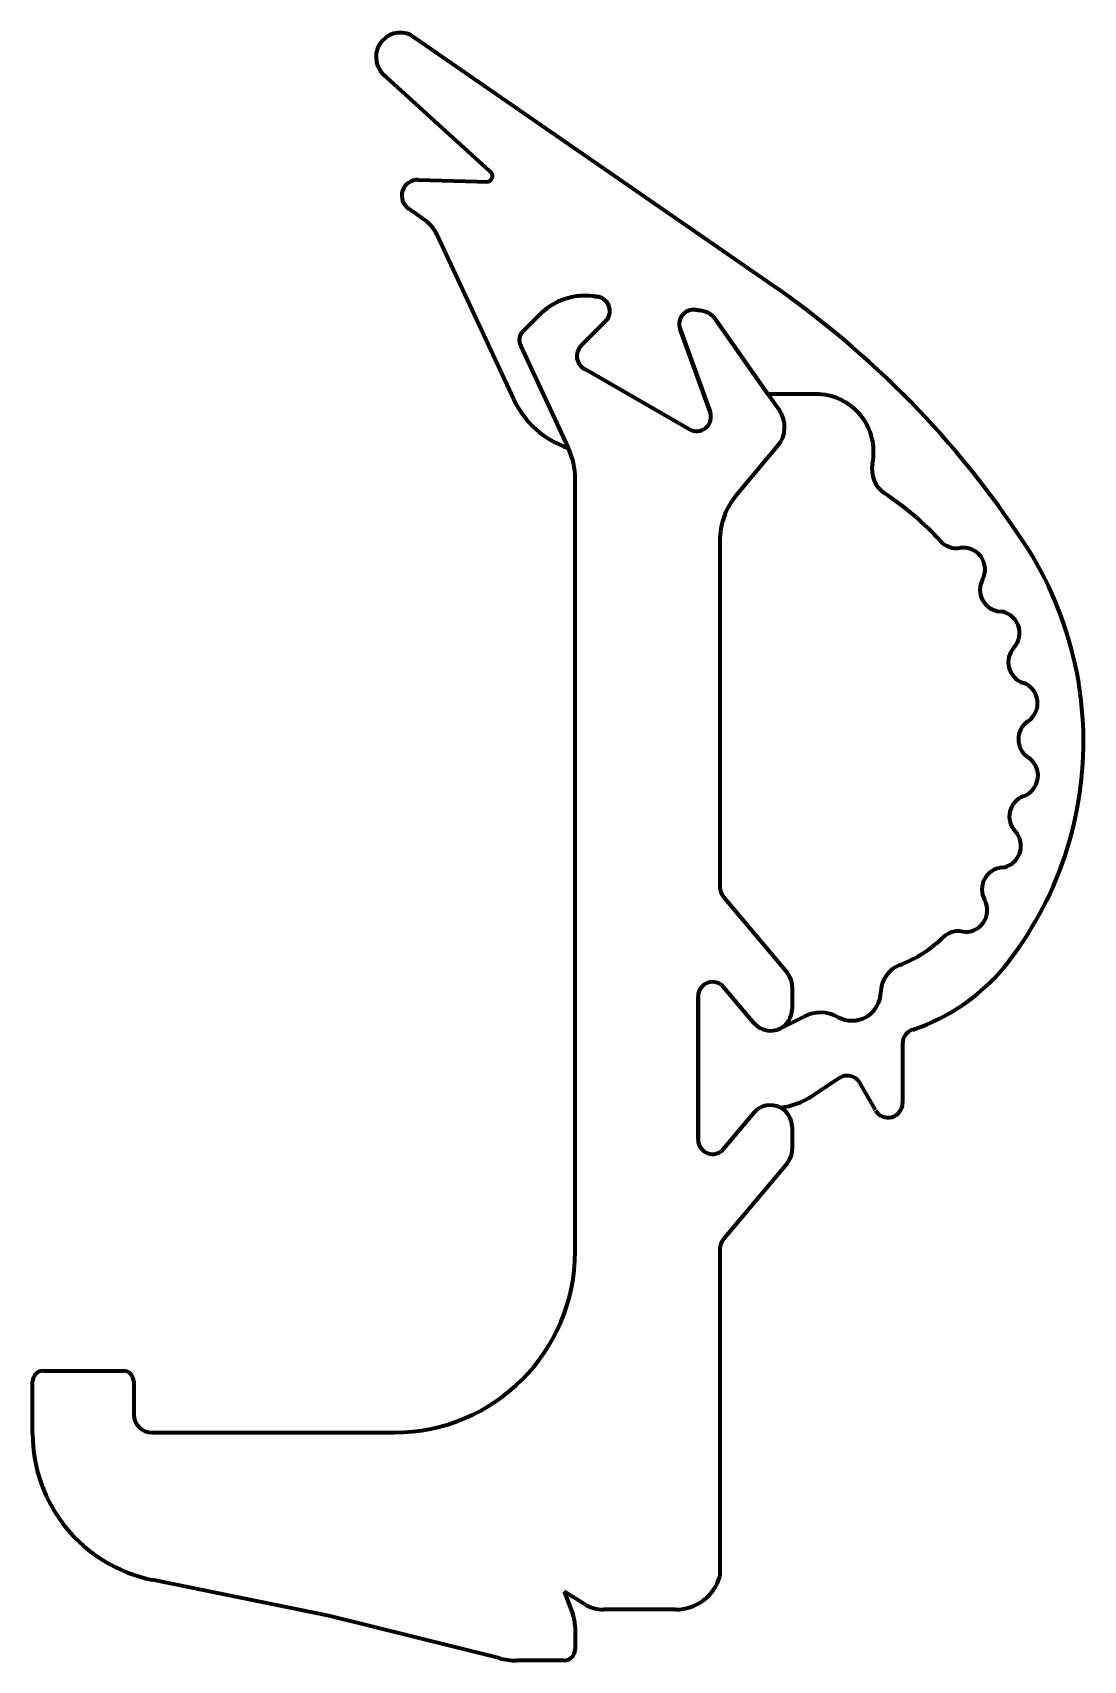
# Model space of a CAD drawing. Header units: millimetres. Extents: x 2351.1 to 2365.6, y 1186.9 to 1209.4.
import ezdxf

# ---------------------------------------------------------------- set-up
doc = ezdxf.new("R2010")
doc.units = ezdxf.units.MM

msp = doc.modelspace()

# ---------------------------------------------------------------- linework, layer by layer
at = {"color": 7, "lineweight": 120}
for p, q in [((2356.328, 1209.369), (2361.313, 1205.92)), ((2357.415, 1207.486), (2355.983, 1208.788)), ((2356.423, 1207.37), (2357.241, 1207.345)), ((2357.241, 1207.345), (2357.366, 1207.341)), ((2356.514, 1206.812), (2356.292, 1206.967)), ((2357.744, 1204.333), (2356.68, 1206.614)), ((2358.849, 1205.76), (2358.899, 1205.753)), ((2360.256, 1205.571), (2360.332, 1205.56)), ((2357.868, 1205.273), (2358.093, 1205.499)), ((2358.093, 1205.499), (2357.868, 1205.273)), ((2359.014, 1205.414), (2358.673, 1205.073)), ((2358.673, 1205.073), (2359.014, 1205.414)), ((2360.538, 1205.435), (2361.258, 1204.407)), ((2361.258, 1204.407), (2360.538, 1205.435)), ((2360.458, 1204.161), (2360.042, 1205.304)), ((2360.042, 1205.304), (2360.458, 1204.161)), ((2358.499, 1203.661), (2357.836, 1205.083)), ((2357.836, 1205.083), (2358.499, 1203.661)), ((2358.73, 1204.751), (2360.17, 1203.92)), ((2360.17, 1203.92), (2358.73, 1204.751)), ((2361.258, 1204.407), (2361.416, 1204.181)), ((2361.914, 1204.407), (2361.258, 1204.407)), ((2361.395, 1203.694), (2360.826, 1203.017)), ((2358.592, 1192.554), (2358.592, 1203.238)), ((2360.592, 1202.374), (2360.592, 1202.32)), ((2360.592, 1202.32), (2360.592, 1197.876)), ((2360.592, 1197.876), (2360.592, 1197.591)), ((2360.639, 1197.463), (2361.522, 1196.411)), ((2361.062, 1195.714), (2360.645, 1196.211)), ((2360.645, 1196.211), (2361.062, 1195.714)), ((2361.592, 1196.218), (2361.592, 1195.907)), ((2360.292, 1196.082), (2360.292, 1194.102)), ((2360.292, 1194.102), (2360.292, 1196.082)), ((2361.427, 1195.638), (2361.759, 1195.806)), ((2363.119, 1195.432), (2363.119, 1194.607)), ((2362.244, 1194.952), (2361.869, 1194.705)), ((2362.745, 1194.507), (2362.527, 1194.885)), ((2360.645, 1193.974), (2361.062, 1194.471)), ((2361.062, 1194.471), (2360.645, 1193.974)), ((2361.592, 1194.278), (2361.592, 1193.967)), ((2361.522, 1193.774), (2360.639, 1192.722)), ((2360.592, 1192.593), (2360.592, 1188.063)), ((2351.092, 1190.042), (2351.092, 1190.757)), ((2351.242, 1190.907), (2352.342, 1190.907)), ((2352.492, 1190.757), (2352.492, 1190.304)), ((2352.742, 1190.054), (2353.867, 1190.054)), ((2353.867, 1190.054), (2356.092, 1190.054)), ((2355.187, 1187.522), (2352.747, 1188.018)), ((2358.724, 1187.682), (2358.442, 1187.857)), ((2358.442, 1187.857), (2358.56, 1187.542)), ((2359.981, 1187.607), (2358.988, 1187.607)), ((2357.546, 1186.933), (2355.187, 1187.522)), ((2358.592, 1187.366), (2358.592, 1187.053)), ((2358.442, 1186.903), (2357.788, 1186.903))]:
    msp.add_line(p, q, dxfattribs=at)
for centre, radius, start, end in [((2356.178, 1209.065), 0.338, 63.6518, 234.9726), ((2356.416, 1207.149), 0.22, 88.2318, 235.7922), ((2357.369, 1207.421), 0.0799, 268.2356, 55.0025), ((2356.227, 1206.403), 0.5, 25, 54.9997), ((2353.879, 1195.174), 13.066, 33.3323, 55.3237), ((2358.735, 1204.867), 0.9, 82.6894, 135.4361), ((2358.735, 1204.867), 0.9, 80.3877, 135.4361), ((2358.872, 1205.555), 0.2, 315, 86.3903), ((2358.872, 1205.555), 0.2, 315, 82.333), ((2360.23, 1205.373), 0.2, 82.333, 200), ((2360.23, 1205.373), 0.2, 72.4129, 200), ((2360.292, 1205.263), 0.3, 35, 90.4293), ((2360.292, 1205.263), 0.3, 35, 82.333), ((2357.99, 1205.154), 0.17, 135.9676, 193.6711), ((2357.99, 1205.154), 0.17, 135.9676, 205), ((2357.99, 1205.154), 0.17, 193.6711, 205), ((2358.815, 1204.932), 0.2, 135, 245), ((2358.815, 1204.932), 0.2, 135, 245), ((2358.9, 1204.872), 1.276, 205, 251.6517), ((2361.919, 1203.607), 0.8, 348.3658, 90.3138), ((2360.27, 1204.093), 0.2, 240, 20), ((2360.27, 1204.093), 0.2, 240, 20), ((2361.089, 1203.952), 0.4, 320, 35), ((2357.592, 1203.238), 1, 360, 25), ((2363.094, 1203.365), 0.4, 168.3658, 236.6275), ((2361.592, 1202.374), 1, 140, 180), ((2360.619, 1199.607), 4.1, 42.4599, 56.6275), ((2363.865, 1202.577), 0.3, 222.4599, 279.0149), ((2363.959, 1201.984), 0.3, 331.8771, 99.0149), ((2360.619, 1199.607), 5, 12.315, 33.3323), ((2364.488, 1201.702), 0.3, 151.8771, 265.5467), ((2364.436, 1201.104), 0.3, 317.8499, 84.4263), ((2364.88, 1200.701), 0.3, 137.8499, 250.9608), ((2360.619, 1199.607), 5, 2.796, 12.315), ((2364.685, 1200.134), 0.3, 303.8203, 70.9615), ((2360.619, 1199.607), 5, 322.6287, 2.796), ((2365.019, 1199.636), 0.3, 123.8206, 237.4935), ((2364.691, 1199.133), 0.3, 289.7946, 56.3711), ((2364.894, 1198.568), 0.3, 109.7946, 222.9056), ((2364.455, 1198.16), 0.3, 275.763, 42.9063), ((2364.515, 1197.563), 0.3, 95.7606, 208.8861), ((2360.792, 1197.591), 0.2, 180, 220), ((2363.99, 1197.273), 0.3, 260.1857, 28.8778), ((2362.391, 1198.253), 1.87, 291.3859, 313.6057), ((2363.888, 1196.682), 0.3, 80.1868, 133.6057), ((2362.391, 1198.253), 2.77, 288.2029, 322.6287), ((2361.292, 1196.218), 0.3, 360, 40), ((2363.219, 1196.139), 0.4, 111.3859, 179.4643), ((2360.492, 1196.082), 0.2, 40, 180), ((2360.492, 1196.082), 0.2, 40, 180), ((2362.419, 1196.147), 0.4, 241.1153, 359.4643), ((2361.292, 1195.907), 0.3, 296.6863, 0), ((2361.292, 1195.907), 0.3, 220, 296.6863), ((2361.292, 1195.907), 0.3, 220, 296.6863), ((2361.984, 1195.359), 0.5, 61.1145, 116.6848), ((2363.319, 1195.432), 0.2, 108.2029, 180.0004), ((2362.354, 1194.785), 0.2, 30.0009, 123.4295), ((2361.292, 1194.278), 0.3, 63.1868, 140), ((2361.292, 1194.278), 0.3, 63.1868, 140), ((2361.318, 1195.54), 1, 276.2695, 303.4293), ((2361.292, 1194.278), 0.3, 360, 63.1868), ((2362.919, 1194.607), 0.2, 210.0009, 0.0004), ((2360.492, 1194.102), 0.2, 180, 320), ((2360.492, 1194.102), 0.2, 180, 320), ((2361.292, 1193.967), 0.3, 320, 0), ((2356.092, 1192.554), 2.5, 270, 0), ((2360.792, 1192.593), 0.2, 140, 180), ((2351.242, 1190.757), 0.15, 90, 180.0008), ((2352.342, 1190.757), 0.15, 0, 89.9997), ((2352.742, 1190.304), 0.25, 180.0011, 270), ((2353.158, 1190.042), 2.066, 180, 258.5195), ((2359.981, 1188.245), 0.638, 270, 343.4525), ((2358.988, 1188.107), 0.5, 238.178, 270.0006), ((2358.092, 1187.366), 0.5, 0, 20.5566), ((2357.788, 1187.903), 1, 255.9818, 270), ((2358.442, 1187.053), 0.15, 270, 0)]:
    msp.add_arc(centre, radius, start, end, dxfattribs=at)

doc.saveas('drawing.dxf')
